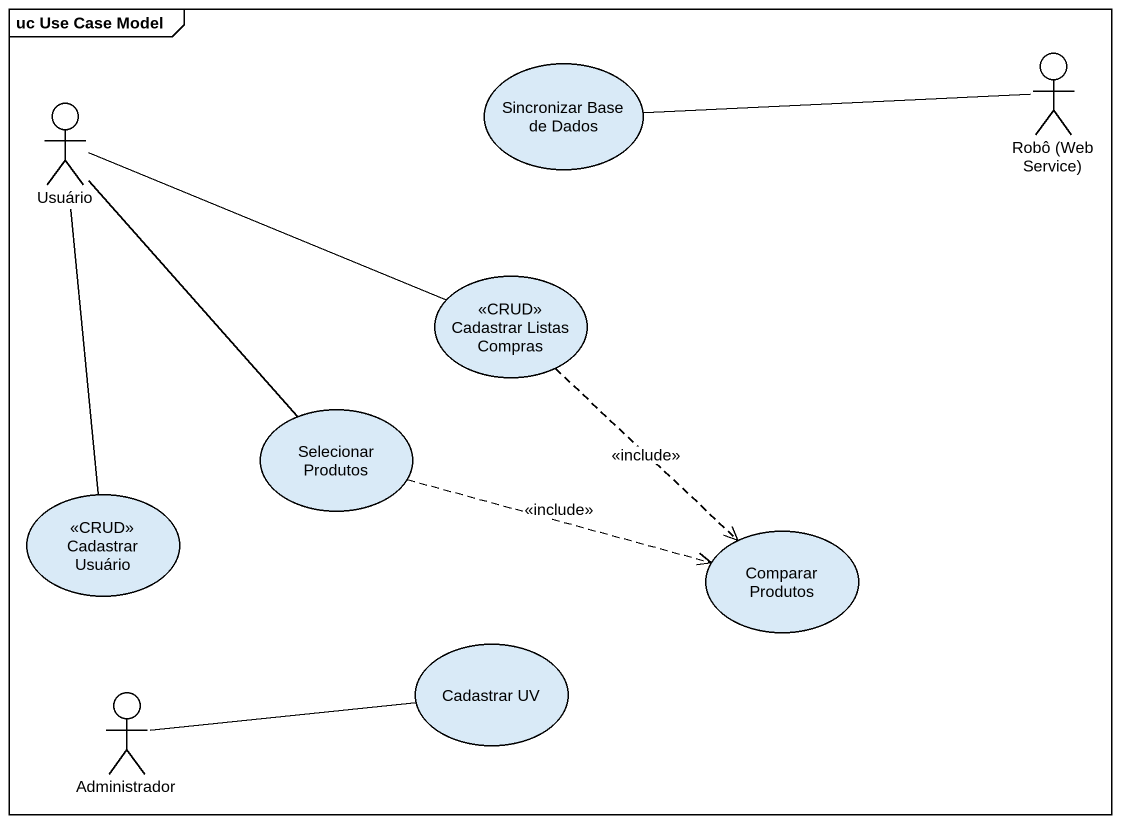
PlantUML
@startuml
mainframe uc Use Case Model
usecase "Sincronizar Base de Dados" as Sincronizar_Base_de_Dados
actor "Robô (Web Service)" as Robô_Web_Service
actor Usuário
usecase "Cadastrar Listas Compras" as Cadastrar_Listas_Compras <<CRUD>>
usecase "Selecionar Produtos" as Selecionar_Produtos
usecase "Cadastrar Usuário" as Cadastrar_Usuário <<CRUD>>
usecase "Comparar Produtos" as Comparar_Produtos
actor Administrador
usecase "Cadastrar UV" as Cadastrar_UV
Robô_Web_Service -left- Sincronizar_Base_de_Dados
Usuário -right- Cadastrar_Listas_Compras
Usuário -- Selecionar_Produtos
Usuário -- Cadastrar_Usuário
Cadastrar_Listas_Compras ..> Comparar_Produtos : <<include>>
Selecionar_Produtos .right.> Comparar_Produtos : <<include>>
Administrador -right- Cadastrar_UV
@enduml
